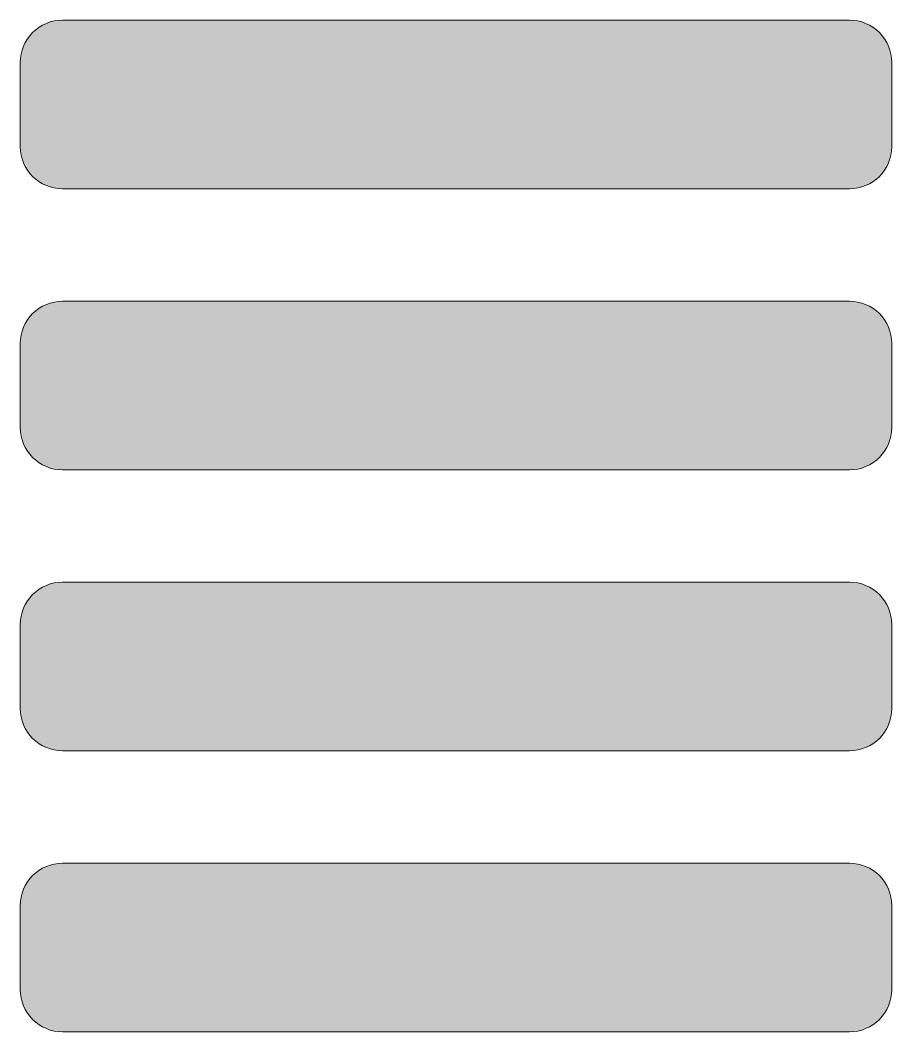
# Model space of a CAD drawing. Header units: millimetres. Extents: x -16.3 to 39.6, y -103.9 to -60.4.
# Drawn here: x 3.768 to 5.318, y -94.922 to -93.122 of the extents above; entities that cross this region are included whole.
import ezdxf

# ---------------------------------------------------------------- set-up
doc = ezdxf.new("R2010")
doc.units = ezdxf.units.MM
doc.header["$MEASUREMENT"] = 0
doc.layers.add('Camada 1', color=7, linetype='Continuous')

msp = doc.modelspace()

# ---------------------------------------------------------------- hatches: boundary and pattern name
at = {"layer": 'Camada 1', "true_color": 0x840000}
h = msp.add_hatch(color=16, dxfattribs=at)
edge = h.paths.add_edge_path()
edge.add_spline(control_points=[(5.2506, -93.1227), (5.2506, -93.1227), (5.2579, -93.1237), (5.2579, -93.1237), (5.2579, -93.1237), (5.265, -93.1255), (5.265, -93.1255), (5.265, -93.1255), (5.2719, -93.128), (5.2719, -93.128), (5.2719, -93.128), (5.2788, -93.1313), (5.2788, -93.1313), (5.2788, -93.1313), (5.2849, -93.1349), (5.2849, -93.1349), (5.2849, -93.1349), (5.291, -93.1395), (5.291, -93.1395), (5.291, -93.1395), (5.2963, -93.1443), (5.2963, -93.1443), (5.2963, -93.1443), (5.3014, -93.1499), (5.3014, -93.1499), (5.3014, -93.1499), (5.3057, -93.1557), (5.3057, -93.1557), (5.3057, -93.1557), (5.3095, -93.1621), (5.3095, -93.1621), (5.3095, -93.1621), (5.3125, -93.1687), (5.3125, -93.1687), (5.3125, -93.1687), (5.3151, -93.1755), (5.3151, -93.1755), (5.3151, -93.1755), (5.3169, -93.1826), (5.3169, -93.1826), (5.3169, -93.1826), (5.3179, -93.19), (5.3179, -93.19), (5.3179, -93.19), (5.3184, -93.1974), (5.3184, -93.1974), (5.3184, -93.1974), (5.3184, -93.3475), (5.3184, -93.3475), (5.3184, -93.3475), (5.3179, -93.3546), (5.3179, -93.3546), (5.3179, -93.3546), (5.3169, -93.362), (5.3169, -93.362), (5.3169, -93.362), (5.3151, -93.3691), (5.3151, -93.3691), (5.3151, -93.3691), (5.3125, -93.3762), (5.3125, -93.3762), (5.3125, -93.3762), (5.3095, -93.3828), (5.3095, -93.3828), (5.3095, -93.3828), (5.3057, -93.3891), (5.3057, -93.3891), (5.3057, -93.3891), (5.3014, -93.395), (5.3014, -93.395), (5.3014, -93.395), (5.2963, -93.4003), (5.2963, -93.4003), (5.2963, -93.4003), (5.291, -93.4054), (5.291, -93.4054), (5.291, -93.4054), (5.2849, -93.4097), (5.2849, -93.4097), (5.2849, -93.4097), (5.2788, -93.4135), (5.2788, -93.4135), (5.2788, -93.4135), (5.2719, -93.4166), (5.2719, -93.4166), (5.2719, -93.4166), (5.265, -93.4191), (5.265, -93.4191), (5.265, -93.4191), (5.2579, -93.4209), (5.2579, -93.4209), (5.2579, -93.4209), (5.2506, -93.4219), (5.2506, -93.4219), (5.2506, -93.4219), (5.2432, -93.4224), (5.2432, -93.4224), (5.2432, -93.4224), (3.8434, -93.4224), (3.8434, -93.4224), (3.8434, -93.4224), (3.836, -93.4219), (3.836, -93.4219), (3.836, -93.4219), (3.8287, -93.4209), (3.8287, -93.4209), (3.8287, -93.4209), (3.8216, -93.4191), (3.8216, -93.4191), (3.8216, -93.4191), (3.8147, -93.4166), (3.8147, -93.4166), (3.8147, -93.4166), (3.8078, -93.4135), (3.8078, -93.4135), (3.8078, -93.4135), (3.8018, -93.4097), (3.8018, -93.4097), (3.8018, -93.4097), (3.7957, -93.4054), (3.7957, -93.4054), (3.7957, -93.4054), (3.7903, -93.4003), (3.7903, -93.4003), (3.7903, -93.4003), (3.7852, -93.395), (3.7852, -93.395), (3.7852, -93.395), (3.7809, -93.3891), (3.7809, -93.3891), (3.7809, -93.3891), (3.7771, -93.3828), (3.7771, -93.3828), (3.7771, -93.3828), (3.7741, -93.3762), (3.7741, -93.3762), (3.7741, -93.3762), (3.7715, -93.3691), (3.7715, -93.3691), (3.7715, -93.3691), (3.7697, -93.362), (3.7697, -93.362), (3.7697, -93.362), (3.7687, -93.3546), (3.7687, -93.3546), (3.7687, -93.3546), (3.7682, -93.3475), (3.7682, -93.3475), (3.7682, -93.3475), (3.7682, -93.1974), (3.7682, -93.1974), (3.7682, -93.1974), (3.7687, -93.19), (3.7687, -93.19), (3.7687, -93.19), (3.7697, -93.1826), (3.7697, -93.1826), (3.7697, -93.1826), (3.7715, -93.1755), (3.7715, -93.1755), (3.7715, -93.1755), (3.7741, -93.1687), (3.7741, -93.1687), (3.7741, -93.1687), (3.7771, -93.1621), (3.7771, -93.1621), (3.7771, -93.1621), (3.7809, -93.1557), (3.7809, -93.1557), (3.7809, -93.1557), (3.7852, -93.1499), (3.7852, -93.1499), (3.7852, -93.1499), (3.7903, -93.1443), (3.7903, -93.1443), (3.7903, -93.1443), (3.7957, -93.1395), (3.7957, -93.1395), (3.7957, -93.1395), (3.8018, -93.1349), (3.8018, -93.1349), (3.8018, -93.1349), (3.8078, -93.1313), (3.8078, -93.1313), (3.8078, -93.1313), (3.8147, -93.128), (3.8147, -93.128), (3.8147, -93.128), (3.8216, -93.1255), (3.8216, -93.1255), (3.8216, -93.1255), (3.8287, -93.1237), (3.8287, -93.1237), (3.8287, -93.1237), (3.836, -93.1227), (3.836, -93.1227), (3.836, -93.1227), (3.8434, -93.1224), (3.8434, -93.1224), (3.8434, -93.1224), (5.2432, -93.1224), (5.2432, -93.1224), (5.2432, -93.1224), (5.2506, -93.1227), (5.2506, -93.1227)], knot_values=[0, 0, 0, 0, 0.014706, 0.014706, 0.014706, 0.029412, 0.029412, 0.029412, 0.044118, 0.044118, 0.044118, 0.058824, 0.058824, 0.058824, 0.073529, 0.073529, 0.073529, 0.088235, 0.088235, 0.088235, 0.102941, 0.102941, 0.102941, 0.117647, 0.117647, 0.117647, 0.132353, 0.132353, 0.132353, 0.147059, 0.147059, 0.147059, 0.161765, 0.161765, 0.161765, 0.176471, 0.176471, 0.176471, 0.191176, 0.191176, 0.191176, 0.205882, 0.205882, 0.205882, 0.220588, 0.220588, 0.220588, 0.235294, 0.235294, 0.235294, 0.25, 0.25, 0.25, 0.264706, 0.264706, 0.264706, 0.279412, 0.279412, 0.279412, 0.294118, 0.294118, 0.294118, 0.308824, 0.308824, 0.308824, 0.323529, 0.323529, 0.323529, 0.338235, 0.338235, 0.338235, 0.352941, 0.352941, 0.352941, 0.367647, 0.367647, 0.367647, 0.382353, 0.382353, 0.382353, 0.397059, 0.397059, 0.397059, 0.411765, 0.411765, 0.411765, 0.426471, 0.426471, 0.426471, 0.441176, 0.441176, 0.441176, 0.455882, 0.455882, 0.455882, 0.470588, 0.470588, 0.470588, 0.485294, 0.485294, 0.485294, 0.5, 0.5, 0.5, 0.514706, 0.514706, 0.514706, 0.529412, 0.529412, 0.529412, 0.544118, 0.544118, 0.544118, 0.558824, 0.558824, 0.558824, 0.573529, 0.573529, 0.573529, 0.588235, 0.588235, 0.588235, 0.602941, 0.602941, 0.602941, 0.617647, 0.617647, 0.617647, 0.632353, 0.632353, 0.632353, 0.647059, 0.647059, 0.647059, 0.661765, 0.661765, 0.661765, 0.676471, 0.676471, 0.676471, 0.691176, 0.691176, 0.691176, 0.705882, 0.705882, 0.705882, 0.720588, 0.720588, 0.720588, 0.735294, 0.735294, 0.735294, 0.75, 0.75, 0.75, 0.764706, 0.764706, 0.764706, 0.779412, 0.779412, 0.779412, 0.794118, 0.794118, 0.794118, 0.808824, 0.808824, 0.808824, 0.823529, 0.823529, 0.823529, 0.838235, 0.838235, 0.838235, 0.852941, 0.852941, 0.852941, 0.867647, 0.867647, 0.867647, 0.882353, 0.882353, 0.882353, 0.897059, 0.897059, 0.897059, 0.911765, 0.911765, 0.911765, 0.926471, 0.926471, 0.926471, 0.941176, 0.941176, 0.941176, 0.955882, 0.955882, 0.955882, 0.970588, 0.970588, 0.970588, 0.985294, 0.985294, 0.985294, 1, 1, 1, 1], degree=3, periodic=1)
h = msp.add_hatch(color=16, dxfattribs=at)
edge = h.paths.add_edge_path()
edge.add_spline(control_points=[(5.2506, -93.6228), (5.2506, -93.6228), (5.2579, -93.6238), (5.2579, -93.6238), (5.2579, -93.6238), (5.265, -93.6256), (5.265, -93.6256), (5.265, -93.6256), (5.2719, -93.6281), (5.2719, -93.6281), (5.2719, -93.6281), (5.2788, -93.6312), (5.2788, -93.6312), (5.2788, -93.6312), (5.2849, -93.635), (5.2849, -93.635), (5.2849, -93.635), (5.291, -93.6393), (5.291, -93.6393), (5.291, -93.6393), (5.2963, -93.6444), (5.2963, -93.6444), (5.2963, -93.6444), (5.3014, -93.6497), (5.3014, -93.6497), (5.3014, -93.6497), (5.3057, -93.6556), (5.3057, -93.6556), (5.3057, -93.6556), (5.3095, -93.6619), (5.3095, -93.6619), (5.3095, -93.6619), (5.3125, -93.6688), (5.3125, -93.6688), (5.3125, -93.6688), (5.3151, -93.6756), (5.3151, -93.6756), (5.3151, -93.6756), (5.3169, -93.6828), (5.3169, -93.6828), (5.3169, -93.6828), (5.3179, -93.6901), (5.3179, -93.6901), (5.3179, -93.6901), (5.3184, -93.6972), (5.3184, -93.6972), (5.3184, -93.6972), (5.3184, -93.8473), (5.3184, -93.8473), (5.3184, -93.8473), (5.3179, -93.8547), (5.3179, -93.8547), (5.3179, -93.8547), (5.3169, -93.8621), (5.3169, -93.8621), (5.3169, -93.8621), (5.3151, -93.8692), (5.3151, -93.8692), (5.3151, -93.8692), (5.3125, -93.8761), (5.3125, -93.8761), (5.3125, -93.8761), (5.3095, -93.8827), (5.3095, -93.8827), (5.3095, -93.8827), (5.3057, -93.889), (5.3057, -93.889), (5.3057, -93.889), (5.3014, -93.8948), (5.3014, -93.8948), (5.3014, -93.8948), (5.2963, -93.9004), (5.2963, -93.9004), (5.2963, -93.9004), (5.291, -93.9053), (5.291, -93.9053), (5.291, -93.9053), (5.2849, -93.9098), (5.2849, -93.9098), (5.2849, -93.9098), (5.2788, -93.9134), (5.2788, -93.9134), (5.2788, -93.9134), (5.2719, -93.9167), (5.2719, -93.9167), (5.2719, -93.9167), (5.265, -93.9192), (5.265, -93.9192), (5.265, -93.9192), (5.2579, -93.921), (5.2579, -93.921), (5.2579, -93.921), (5.2506, -93.922), (5.2506, -93.922), (5.2506, -93.922), (5.2432, -93.9223), (5.2432, -93.9223), (5.2432, -93.9223), (3.8434, -93.9223), (3.8434, -93.9223), (3.8434, -93.9223), (3.836, -93.922), (3.836, -93.922), (3.836, -93.922), (3.8287, -93.921), (3.8287, -93.921), (3.8287, -93.921), (3.8216, -93.9192), (3.8216, -93.9192), (3.8216, -93.9192), (3.8147, -93.9167), (3.8147, -93.9167), (3.8147, -93.9167), (3.8078, -93.9134), (3.8078, -93.9134), (3.8078, -93.9134), (3.8018, -93.9098), (3.8018, -93.9098), (3.8018, -93.9098), (3.7957, -93.9053), (3.7957, -93.9053), (3.7957, -93.9053), (3.7903, -93.9004), (3.7903, -93.9004), (3.7903, -93.9004), (3.7852, -93.8948), (3.7852, -93.8948), (3.7852, -93.8948), (3.7809, -93.889), (3.7809, -93.889), (3.7809, -93.889), (3.7771, -93.8827), (3.7771, -93.8827), (3.7771, -93.8827), (3.7741, -93.8761), (3.7741, -93.8761), (3.7741, -93.8761), (3.7715, -93.8692), (3.7715, -93.8692), (3.7715, -93.8692), (3.7697, -93.8621), (3.7697, -93.8621), (3.7697, -93.8621), (3.7687, -93.8547), (3.7687, -93.8547), (3.7687, -93.8547), (3.7682, -93.8473), (3.7682, -93.8473), (3.7682, -93.8473), (3.7682, -93.6972), (3.7682, -93.6972), (3.7682, -93.6972), (3.7687, -93.6901), (3.7687, -93.6901), (3.7687, -93.6901), (3.7697, -93.6828), (3.7697, -93.6828), (3.7697, -93.6828), (3.7715, -93.6756), (3.7715, -93.6756), (3.7715, -93.6756), (3.7741, -93.6688), (3.7741, -93.6688), (3.7741, -93.6688), (3.7771, -93.6619), (3.7771, -93.6619), (3.7771, -93.6619), (3.7809, -93.6556), (3.7809, -93.6556), (3.7809, -93.6556), (3.7852, -93.6497), (3.7852, -93.6497), (3.7852, -93.6497), (3.7903, -93.6444), (3.7903, -93.6444), (3.7903, -93.6444), (3.7957, -93.6393), (3.7957, -93.6393), (3.7957, -93.6393), (3.8018, -93.635), (3.8018, -93.635), (3.8018, -93.635), (3.8078, -93.6312), (3.8078, -93.6312), (3.8078, -93.6312), (3.8147, -93.6281), (3.8147, -93.6281), (3.8147, -93.6281), (3.8216, -93.6256), (3.8216, -93.6256), (3.8216, -93.6256), (3.8287, -93.6238), (3.8287, -93.6238), (3.8287, -93.6238), (3.836, -93.6228), (3.836, -93.6228), (3.836, -93.6228), (3.8434, -93.6223), (3.8434, -93.6223), (3.8434, -93.6223), (5.2432, -93.6223), (5.2432, -93.6223), (5.2432, -93.6223), (5.2506, -93.6228), (5.2506, -93.6228)], knot_values=[0, 0, 0, 0, 0.014706, 0.014706, 0.014706, 0.029412, 0.029412, 0.029412, 0.044118, 0.044118, 0.044118, 0.058824, 0.058824, 0.058824, 0.073529, 0.073529, 0.073529, 0.088235, 0.088235, 0.088235, 0.102941, 0.102941, 0.102941, 0.117647, 0.117647, 0.117647, 0.132353, 0.132353, 0.132353, 0.147059, 0.147059, 0.147059, 0.161765, 0.161765, 0.161765, 0.176471, 0.176471, 0.176471, 0.191176, 0.191176, 0.191176, 0.205882, 0.205882, 0.205882, 0.220588, 0.220588, 0.220588, 0.235294, 0.235294, 0.235294, 0.25, 0.25, 0.25, 0.264706, 0.264706, 0.264706, 0.279412, 0.279412, 0.279412, 0.294118, 0.294118, 0.294118, 0.308824, 0.308824, 0.308824, 0.323529, 0.323529, 0.323529, 0.338235, 0.338235, 0.338235, 0.352941, 0.352941, 0.352941, 0.367647, 0.367647, 0.367647, 0.382353, 0.382353, 0.382353, 0.397059, 0.397059, 0.397059, 0.411765, 0.411765, 0.411765, 0.426471, 0.426471, 0.426471, 0.441176, 0.441176, 0.441176, 0.455882, 0.455882, 0.455882, 0.470588, 0.470588, 0.470588, 0.485294, 0.485294, 0.485294, 0.5, 0.5, 0.5, 0.514706, 0.514706, 0.514706, 0.529412, 0.529412, 0.529412, 0.544118, 0.544118, 0.544118, 0.558824, 0.558824, 0.558824, 0.573529, 0.573529, 0.573529, 0.588235, 0.588235, 0.588235, 0.602941, 0.602941, 0.602941, 0.617647, 0.617647, 0.617647, 0.632353, 0.632353, 0.632353, 0.647059, 0.647059, 0.647059, 0.661765, 0.661765, 0.661765, 0.676471, 0.676471, 0.676471, 0.691176, 0.691176, 0.691176, 0.705882, 0.705882, 0.705882, 0.720588, 0.720588, 0.720588, 0.735294, 0.735294, 0.735294, 0.75, 0.75, 0.75, 0.764706, 0.764706, 0.764706, 0.779412, 0.779412, 0.779412, 0.794118, 0.794118, 0.794118, 0.808824, 0.808824, 0.808824, 0.823529, 0.823529, 0.823529, 0.838235, 0.838235, 0.838235, 0.852941, 0.852941, 0.852941, 0.867647, 0.867647, 0.867647, 0.882353, 0.882353, 0.882353, 0.897059, 0.897059, 0.897059, 0.911765, 0.911765, 0.911765, 0.926471, 0.926471, 0.926471, 0.941176, 0.941176, 0.941176, 0.955882, 0.955882, 0.955882, 0.970588, 0.970588, 0.970588, 0.985294, 0.985294, 0.985294, 1, 1, 1, 1], degree=3, periodic=1)
h = msp.add_hatch(color=16, dxfattribs=at)
edge = h.paths.add_edge_path()
edge.add_spline(control_points=[(5.2506, -94.1227), (5.2506, -94.1227), (5.2579, -94.1237), (5.2579, -94.1237), (5.2579, -94.1237), (5.265, -94.1255), (5.265, -94.1255), (5.265, -94.1255), (5.2719, -94.128), (5.2719, -94.128), (5.2719, -94.128), (5.2788, -94.1313), (5.2788, -94.1313), (5.2788, -94.1313), (5.2849, -94.1349), (5.2849, -94.1349), (5.2849, -94.1349), (5.291, -94.1394), (5.291, -94.1394), (5.291, -94.1394), (5.2963, -94.1443), (5.2963, -94.1443), (5.2963, -94.1443), (5.3014, -94.1499), (5.3014, -94.1499), (5.3014, -94.1499), (5.3057, -94.1557), (5.3057, -94.1557), (5.3057, -94.1557), (5.3095, -94.1621), (5.3095, -94.1621), (5.3095, -94.1621), (5.3125, -94.1687), (5.3125, -94.1687), (5.3125, -94.1687), (5.3151, -94.1755), (5.3151, -94.1755), (5.3151, -94.1755), (5.3169, -94.1826), (5.3169, -94.1826), (5.3169, -94.1826), (5.3179, -94.19), (5.3179, -94.19), (5.3179, -94.19), (5.3184, -94.1974), (5.3184, -94.1974), (5.3184, -94.1974), (5.3184, -94.3475), (5.3184, -94.3475), (5.3184, -94.3475), (5.3179, -94.3546), (5.3179, -94.3546), (5.3179, -94.3546), (5.3169, -94.362), (5.3169, -94.362), (5.3169, -94.362), (5.3151, -94.3691), (5.3151, -94.3691), (5.3151, -94.3691), (5.3125, -94.3762), (5.3125, -94.3762), (5.3125, -94.3762), (5.3095, -94.3828), (5.3095, -94.3828), (5.3095, -94.3828), (5.3057, -94.3891), (5.3057, -94.3891), (5.3057, -94.3891), (5.3014, -94.395), (5.3014, -94.395), (5.3014, -94.395), (5.2963, -94.4003), (5.2963, -94.4003), (5.2963, -94.4003), (5.291, -94.4054), (5.291, -94.4054), (5.291, -94.4054), (5.2849, -94.4097), (5.2849, -94.4097), (5.2849, -94.4097), (5.2788, -94.4135), (5.2788, -94.4135), (5.2788, -94.4135), (5.2719, -94.4166), (5.2719, -94.4166), (5.2719, -94.4166), (5.265, -94.4191), (5.265, -94.4191), (5.265, -94.4191), (5.2579, -94.4209), (5.2579, -94.4209), (5.2579, -94.4209), (5.2506, -94.4219), (5.2506, -94.4219), (5.2506, -94.4219), (5.2432, -94.4224), (5.2432, -94.4224), (5.2432, -94.4224), (3.8434, -94.4224), (3.8434, -94.4224), (3.8434, -94.4224), (3.836, -94.4219), (3.836, -94.4219), (3.836, -94.4219), (3.8287, -94.4209), (3.8287, -94.4209), (3.8287, -94.4209), (3.8216, -94.4191), (3.8216, -94.4191), (3.8216, -94.4191), (3.8147, -94.4166), (3.8147, -94.4166), (3.8147, -94.4166), (3.8078, -94.4135), (3.8078, -94.4135), (3.8078, -94.4135), (3.8018, -94.4097), (3.8018, -94.4097), (3.8018, -94.4097), (3.7957, -94.4054), (3.7957, -94.4054), (3.7957, -94.4054), (3.7903, -94.4003), (3.7903, -94.4003), (3.7903, -94.4003), (3.7852, -94.395), (3.7852, -94.395), (3.7852, -94.395), (3.7809, -94.3891), (3.7809, -94.3891), (3.7809, -94.3891), (3.7771, -94.3828), (3.7771, -94.3828), (3.7771, -94.3828), (3.7741, -94.3762), (3.7741, -94.3762), (3.7741, -94.3762), (3.7715, -94.3691), (3.7715, -94.3691), (3.7715, -94.3691), (3.7697, -94.362), (3.7697, -94.362), (3.7697, -94.362), (3.7687, -94.3546), (3.7687, -94.3546), (3.7687, -94.3546), (3.7682, -94.3475), (3.7682, -94.3475), (3.7682, -94.3475), (3.7682, -94.1974), (3.7682, -94.1974), (3.7682, -94.1974), (3.7687, -94.19), (3.7687, -94.19), (3.7687, -94.19), (3.7697, -94.1826), (3.7697, -94.1826), (3.7697, -94.1826), (3.7715, -94.1755), (3.7715, -94.1755), (3.7715, -94.1755), (3.7741, -94.1687), (3.7741, -94.1687), (3.7741, -94.1687), (3.7771, -94.1621), (3.7771, -94.1621), (3.7771, -94.1621), (3.7809, -94.1557), (3.7809, -94.1557), (3.7809, -94.1557), (3.7852, -94.1499), (3.7852, -94.1499), (3.7852, -94.1499), (3.7903, -94.1443), (3.7903, -94.1443), (3.7903, -94.1443), (3.7957, -94.1394), (3.7957, -94.1394), (3.7957, -94.1394), (3.8018, -94.1349), (3.8018, -94.1349), (3.8018, -94.1349), (3.8078, -94.1313), (3.8078, -94.1313), (3.8078, -94.1313), (3.8147, -94.128), (3.8147, -94.128), (3.8147, -94.128), (3.8216, -94.1255), (3.8216, -94.1255), (3.8216, -94.1255), (3.8287, -94.1237), (3.8287, -94.1237), (3.8287, -94.1237), (3.836, -94.1227), (3.836, -94.1227), (3.836, -94.1227), (3.8434, -94.1224), (3.8434, -94.1224), (3.8434, -94.1224), (5.2432, -94.1224), (5.2432, -94.1224), (5.2432, -94.1224), (5.2506, -94.1227), (5.2506, -94.1227)], knot_values=[0, 0, 0, 0, 0.014706, 0.014706, 0.014706, 0.029412, 0.029412, 0.029412, 0.044118, 0.044118, 0.044118, 0.058824, 0.058824, 0.058824, 0.073529, 0.073529, 0.073529, 0.088235, 0.088235, 0.088235, 0.102941, 0.102941, 0.102941, 0.117647, 0.117647, 0.117647, 0.132353, 0.132353, 0.132353, 0.147059, 0.147059, 0.147059, 0.161765, 0.161765, 0.161765, 0.176471, 0.176471, 0.176471, 0.191176, 0.191176, 0.191176, 0.205882, 0.205882, 0.205882, 0.220588, 0.220588, 0.220588, 0.235294, 0.235294, 0.235294, 0.25, 0.25, 0.25, 0.264706, 0.264706, 0.264706, 0.279412, 0.279412, 0.279412, 0.294118, 0.294118, 0.294118, 0.308824, 0.308824, 0.308824, 0.323529, 0.323529, 0.323529, 0.338235, 0.338235, 0.338235, 0.352941, 0.352941, 0.352941, 0.367647, 0.367647, 0.367647, 0.382353, 0.382353, 0.382353, 0.397059, 0.397059, 0.397059, 0.411765, 0.411765, 0.411765, 0.426471, 0.426471, 0.426471, 0.441176, 0.441176, 0.441176, 0.455882, 0.455882, 0.455882, 0.470588, 0.470588, 0.470588, 0.485294, 0.485294, 0.485294, 0.5, 0.5, 0.5, 0.514706, 0.514706, 0.514706, 0.529412, 0.529412, 0.529412, 0.544118, 0.544118, 0.544118, 0.558824, 0.558824, 0.558824, 0.573529, 0.573529, 0.573529, 0.588235, 0.588235, 0.588235, 0.602941, 0.602941, 0.602941, 0.617647, 0.617647, 0.617647, 0.632353, 0.632353, 0.632353, 0.647059, 0.647059, 0.647059, 0.661765, 0.661765, 0.661765, 0.676471, 0.676471, 0.676471, 0.691176, 0.691176, 0.691176, 0.705882, 0.705882, 0.705882, 0.720588, 0.720588, 0.720588, 0.735294, 0.735294, 0.735294, 0.75, 0.75, 0.75, 0.764706, 0.764706, 0.764706, 0.779412, 0.779412, 0.779412, 0.794118, 0.794118, 0.794118, 0.808824, 0.808824, 0.808824, 0.823529, 0.823529, 0.823529, 0.838235, 0.838235, 0.838235, 0.852941, 0.852941, 0.852941, 0.867647, 0.867647, 0.867647, 0.882353, 0.882353, 0.882353, 0.897059, 0.897059, 0.897059, 0.911765, 0.911765, 0.911765, 0.926471, 0.926471, 0.926471, 0.941176, 0.941176, 0.941176, 0.955882, 0.955882, 0.955882, 0.970588, 0.970588, 0.970588, 0.985294, 0.985294, 0.985294, 1, 1, 1, 1], degree=3, periodic=1)
h = msp.add_hatch(color=16, dxfattribs=at)
edge = h.paths.add_edge_path()
edge.add_spline(control_points=[(5.2506, -94.6228), (5.2506, -94.6228), (5.2579, -94.6238), (5.2579, -94.6238), (5.2579, -94.6238), (5.265, -94.6256), (5.265, -94.6256), (5.265, -94.6256), (5.2719, -94.6281), (5.2719, -94.6281), (5.2719, -94.6281), (5.2788, -94.6312), (5.2788, -94.6312), (5.2788, -94.6312), (5.2849, -94.635), (5.2849, -94.635), (5.2849, -94.635), (5.291, -94.6393), (5.291, -94.6393), (5.291, -94.6393), (5.2963, -94.6444), (5.2963, -94.6444), (5.2963, -94.6444), (5.3014, -94.6497), (5.3014, -94.6497), (5.3014, -94.6497), (5.3057, -94.6556), (5.3057, -94.6556), (5.3057, -94.6556), (5.3095, -94.6619), (5.3095, -94.6619), (5.3095, -94.6619), (5.3125, -94.6688), (5.3125, -94.6688), (5.3125, -94.6688), (5.3151, -94.6756), (5.3151, -94.6756), (5.3151, -94.6756), (5.3169, -94.6828), (5.3169, -94.6828), (5.3169, -94.6828), (5.3179, -94.6901), (5.3179, -94.6901), (5.3179, -94.6901), (5.3184, -94.6975), (5.3184, -94.6975), (5.3184, -94.6975), (5.3184, -94.8473), (5.3184, -94.8473), (5.3184, -94.8473), (5.3179, -94.8547), (5.3179, -94.8547), (5.3179, -94.8547), (5.3169, -94.8621), (5.3169, -94.8621), (5.3169, -94.8621), (5.3151, -94.8692), (5.3151, -94.8692), (5.3151, -94.8692), (5.3125, -94.876), (5.3125, -94.876), (5.3125, -94.876), (5.3095, -94.8827), (5.3095, -94.8827), (5.3095, -94.8827), (5.3057, -94.889), (5.3057, -94.889), (5.3057, -94.889), (5.3014, -94.8948), (5.3014, -94.8948), (5.3014, -94.8948), (5.2963, -94.9004), (5.2963, -94.9004), (5.2963, -94.9004), (5.291, -94.9053), (5.291, -94.9053), (5.291, -94.9053), (5.2849, -94.9098), (5.2849, -94.9098), (5.2849, -94.9098), (5.2788, -94.9134), (5.2788, -94.9134), (5.2788, -94.9134), (5.2719, -94.9167), (5.2719, -94.9167), (5.2719, -94.9167), (5.265, -94.9192), (5.265, -94.9192), (5.265, -94.9192), (5.2579, -94.921), (5.2579, -94.921), (5.2579, -94.921), (5.2506, -94.922), (5.2506, -94.922), (5.2506, -94.922), (5.2432, -94.9223), (5.2432, -94.9223), (5.2432, -94.9223), (3.8434, -94.9223), (3.8434, -94.9223), (3.8434, -94.9223), (3.836, -94.922), (3.836, -94.922), (3.836, -94.922), (3.8287, -94.921), (3.8287, -94.921), (3.8287, -94.921), (3.8216, -94.9192), (3.8216, -94.9192), (3.8216, -94.9192), (3.8147, -94.9167), (3.8147, -94.9167), (3.8147, -94.9167), (3.8078, -94.9134), (3.8078, -94.9134), (3.8078, -94.9134), (3.8018, -94.9098), (3.8018, -94.9098), (3.8018, -94.9098), (3.7957, -94.9053), (3.7957, -94.9053), (3.7957, -94.9053), (3.7903, -94.9004), (3.7903, -94.9004), (3.7903, -94.9004), (3.7852, -94.8948), (3.7852, -94.8948), (3.7852, -94.8948), (3.7809, -94.889), (3.7809, -94.889), (3.7809, -94.889), (3.7771, -94.8827), (3.7771, -94.8827), (3.7771, -94.8827), (3.7741, -94.876), (3.7741, -94.876), (3.7741, -94.876), (3.7715, -94.8692), (3.7715, -94.8692), (3.7715, -94.8692), (3.7697, -94.8621), (3.7697, -94.8621), (3.7697, -94.8621), (3.7687, -94.8547), (3.7687, -94.8547), (3.7687, -94.8547), (3.7682, -94.8473), (3.7682, -94.8473), (3.7682, -94.8473), (3.7682, -94.6975), (3.7682, -94.6975), (3.7682, -94.6975), (3.7687, -94.6901), (3.7687, -94.6901), (3.7687, -94.6901), (3.7697, -94.6828), (3.7697, -94.6828), (3.7697, -94.6828), (3.7715, -94.6756), (3.7715, -94.6756), (3.7715, -94.6756), (3.7741, -94.6688), (3.7741, -94.6688), (3.7741, -94.6688), (3.7771, -94.6619), (3.7771, -94.6619), (3.7771, -94.6619), (3.7809, -94.6556), (3.7809, -94.6556), (3.7809, -94.6556), (3.7852, -94.6497), (3.7852, -94.6497), (3.7852, -94.6497), (3.7903, -94.6444), (3.7903, -94.6444), (3.7903, -94.6444), (3.7957, -94.6393), (3.7957, -94.6393), (3.7957, -94.6393), (3.8018, -94.635), (3.8018, -94.635), (3.8018, -94.635), (3.8078, -94.6312), (3.8078, -94.6312), (3.8078, -94.6312), (3.8147, -94.6281), (3.8147, -94.6281), (3.8147, -94.6281), (3.8216, -94.6256), (3.8216, -94.6256), (3.8216, -94.6256), (3.8287, -94.6238), (3.8287, -94.6238), (3.8287, -94.6238), (3.836, -94.6228), (3.836, -94.6228), (3.836, -94.6228), (3.8434, -94.6223), (3.8434, -94.6223), (3.8434, -94.6223), (5.2432, -94.6223), (5.2432, -94.6223), (5.2432, -94.6223), (5.2506, -94.6228), (5.2506, -94.6228)], knot_values=[0, 0, 0, 0, 0.014706, 0.014706, 0.014706, 0.029412, 0.029412, 0.029412, 0.044118, 0.044118, 0.044118, 0.058824, 0.058824, 0.058824, 0.073529, 0.073529, 0.073529, 0.088235, 0.088235, 0.088235, 0.102941, 0.102941, 0.102941, 0.117647, 0.117647, 0.117647, 0.132353, 0.132353, 0.132353, 0.147059, 0.147059, 0.147059, 0.161765, 0.161765, 0.161765, 0.176471, 0.176471, 0.176471, 0.191176, 0.191176, 0.191176, 0.205882, 0.205882, 0.205882, 0.220588, 0.220588, 0.220588, 0.235294, 0.235294, 0.235294, 0.25, 0.25, 0.25, 0.264706, 0.264706, 0.264706, 0.279412, 0.279412, 0.279412, 0.294118, 0.294118, 0.294118, 0.308824, 0.308824, 0.308824, 0.323529, 0.323529, 0.323529, 0.338235, 0.338235, 0.338235, 0.352941, 0.352941, 0.352941, 0.367647, 0.367647, 0.367647, 0.382353, 0.382353, 0.382353, 0.397059, 0.397059, 0.397059, 0.411765, 0.411765, 0.411765, 0.426471, 0.426471, 0.426471, 0.441176, 0.441176, 0.441176, 0.455882, 0.455882, 0.455882, 0.470588, 0.470588, 0.470588, 0.485294, 0.485294, 0.485294, 0.5, 0.5, 0.5, 0.514706, 0.514706, 0.514706, 0.529412, 0.529412, 0.529412, 0.544118, 0.544118, 0.544118, 0.558824, 0.558824, 0.558824, 0.573529, 0.573529, 0.573529, 0.588235, 0.588235, 0.588235, 0.602941, 0.602941, 0.602941, 0.617647, 0.617647, 0.617647, 0.632353, 0.632353, 0.632353, 0.647059, 0.647059, 0.647059, 0.661765, 0.661765, 0.661765, 0.676471, 0.676471, 0.676471, 0.691176, 0.691176, 0.691176, 0.705882, 0.705882, 0.705882, 0.720588, 0.720588, 0.720588, 0.735294, 0.735294, 0.735294, 0.75, 0.75, 0.75, 0.764706, 0.764706, 0.764706, 0.779412, 0.779412, 0.779412, 0.794118, 0.794118, 0.794118, 0.808824, 0.808824, 0.808824, 0.823529, 0.823529, 0.823529, 0.838235, 0.838235, 0.838235, 0.852941, 0.852941, 0.852941, 0.867647, 0.867647, 0.867647, 0.882353, 0.882353, 0.882353, 0.897059, 0.897059, 0.897059, 0.911765, 0.911765, 0.911765, 0.926471, 0.926471, 0.926471, 0.941176, 0.941176, 0.941176, 0.955882, 0.955882, 0.955882, 0.970588, 0.970588, 0.970588, 0.985294, 0.985294, 0.985294, 1, 1, 1, 1], degree=3, periodic=1)

# ---------------------------------------------------------------- linework, layer by layer
at = {"layer": 'Camada 1', "color": 16, "lineweight": 0}
for points in [[(5.2506, -93.1227), (5.2506, -93.1227), (5.2579, -93.1237), (5.2579, -93.1237), (5.2579, -93.1237), (5.265, -93.1255), (5.265, -93.1255), (5.265, -93.1255), (5.2719, -93.128), (5.2719, -93.128), (5.2719, -93.128), (5.2788, -93.1313), (5.2788, -93.1313), (5.2788, -93.1313), (5.2849, -93.1349), (5.2849, -93.1349), (5.2849, -93.1349), (5.291, -93.1395), (5.291, -93.1395), (5.291, -93.1395), (5.2963, -93.1443), (5.2963, -93.1443), (5.2963, -93.1443), (5.3014, -93.1499), (5.3014, -93.1499), (5.3014, -93.1499), (5.3057, -93.1557), (5.3057, -93.1557), (5.3057, -93.1557), (5.3095, -93.1621), (5.3095, -93.1621), (5.3095, -93.1621), (5.3125, -93.1687), (5.3125, -93.1687), (5.3125, -93.1687), (5.3151, -93.1755), (5.3151, -93.1755), (5.3151, -93.1755), (5.3169, -93.1826), (5.3169, -93.1826), (5.3169, -93.1826), (5.3179, -93.19), (5.3179, -93.19), (5.3179, -93.19), (5.3184, -93.1974), (5.3184, -93.1974), (5.3184, -93.1974), (5.3184, -93.3475), (5.3184, -93.3475), (5.3184, -93.3475), (5.3179, -93.3546), (5.3179, -93.3546), (5.3179, -93.3546), (5.3169, -93.362), (5.3169, -93.362), (5.3169, -93.362), (5.3151, -93.3691), (5.3151, -93.3691), (5.3151, -93.3691), (5.3125, -93.3762), (5.3125, -93.3762), (5.3125, -93.3762), (5.3095, -93.3828), (5.3095, -93.3828), (5.3095, -93.3828), (5.3057, -93.3891), (5.3057, -93.3891), (5.3057, -93.3891), (5.3014, -93.395), (5.3014, -93.395), (5.3014, -93.395), (5.2963, -93.4003), (5.2963, -93.4003), (5.2963, -93.4003), (5.291, -93.4054), (5.291, -93.4054), (5.291, -93.4054), (5.2849, -93.4097), (5.2849, -93.4097), (5.2849, -93.4097), (5.2788, -93.4135), (5.2788, -93.4135), (5.2788, -93.4135), (5.2719, -93.4166), (5.2719, -93.4166), (5.2719, -93.4166), (5.265, -93.4191), (5.265, -93.4191), (5.265, -93.4191), (5.2579, -93.4209), (5.2579, -93.4209), (5.2579, -93.4209), (5.2506, -93.4219), (5.2506, -93.4219), (5.2506, -93.4219), (5.2432, -93.4224), (5.2432, -93.4224), (5.2432, -93.4224), (3.8434, -93.4224), (3.8434, -93.4224), (3.8434, -93.4224), (3.836, -93.4219), (3.836, -93.4219), (3.836, -93.4219), (3.8287, -93.4209), (3.8287, -93.4209), (3.8287, -93.4209), (3.8216, -93.4191), (3.8216, -93.4191), (3.8216, -93.4191), (3.8147, -93.4166), (3.8147, -93.4166), (3.8147, -93.4166), (3.8078, -93.4135), (3.8078, -93.4135), (3.8078, -93.4135), (3.8018, -93.4097), (3.8018, -93.4097), (3.8018, -93.4097), (3.7957, -93.4054), (3.7957, -93.4054), (3.7957, -93.4054), (3.7903, -93.4003), (3.7903, -93.4003), (3.7903, -93.4003), (3.7852, -93.395), (3.7852, -93.395), (3.7852, -93.395), (3.7809, -93.3891), (3.7809, -93.3891), (3.7809, -93.3891), (3.7771, -93.3828), (3.7771, -93.3828), (3.7771, -93.3828), (3.7741, -93.3762), (3.7741, -93.3762), (3.7741, -93.3762), (3.7715, -93.3691), (3.7715, -93.3691), (3.7715, -93.3691), (3.7697, -93.362), (3.7697, -93.362), (3.7697, -93.362), (3.7687, -93.3546), (3.7687, -93.3546), (3.7687, -93.3546), (3.7682, -93.3475), (3.7682, -93.3475), (3.7682, -93.3475), (3.7682, -93.1974), (3.7682, -93.1974), (3.7682, -93.1974), (3.7687, -93.19), (3.7687, -93.19), (3.7687, -93.19), (3.7697, -93.1826), (3.7697, -93.1826), (3.7697, -93.1826), (3.7715, -93.1755), (3.7715, -93.1755), (3.7715, -93.1755), (3.7741, -93.1687), (3.7741, -93.1687), (3.7741, -93.1687), (3.7771, -93.1621), (3.7771, -93.1621), (3.7771, -93.1621), (3.7809, -93.1557), (3.7809, -93.1557), (3.7809, -93.1557), (3.7852, -93.1499), (3.7852, -93.1499), (3.7852, -93.1499), (3.7903, -93.1443), (3.7903, -93.1443), (3.7903, -93.1443), (3.7957, -93.1395), (3.7957, -93.1395), (3.7957, -93.1395), (3.8018, -93.1349), (3.8018, -93.1349), (3.8018, -93.1349), (3.8078, -93.1313), (3.8078, -93.1313), (3.8078, -93.1313), (3.8147, -93.128), (3.8147, -93.128), (3.8147, -93.128), (3.8216, -93.1255), (3.8216, -93.1255), (3.8216, -93.1255), (3.8287, -93.1237), (3.8287, -93.1237), (3.8287, -93.1237), (3.836, -93.1227), (3.836, -93.1227), (3.836, -93.1227), (3.8434, -93.1224), (3.8434, -93.1224), (3.8434, -93.1224), (5.2432, -93.1224), (5.2432, -93.1224), (5.2432, -93.1224), (5.2506, -93.1227), (5.2506, -93.1227)], [(5.2506, -93.6228), (5.2506, -93.6228), (5.2579, -93.6238), (5.2579, -93.6238), (5.2579, -93.6238), (5.265, -93.6256), (5.265, -93.6256), (5.265, -93.6256), (5.2719, -93.6281), (5.2719, -93.6281), (5.2719, -93.6281), (5.2788, -93.6312), (5.2788, -93.6312), (5.2788, -93.6312), (5.2849, -93.635), (5.2849, -93.635), (5.2849, -93.635), (5.291, -93.6393), (5.291, -93.6393), (5.291, -93.6393), (5.2963, -93.6444), (5.2963, -93.6444), (5.2963, -93.6444), (5.3014, -93.6497), (5.3014, -93.6497), (5.3014, -93.6497), (5.3057, -93.6556), (5.3057, -93.6556), (5.3057, -93.6556), (5.3095, -93.6619), (5.3095, -93.6619), (5.3095, -93.6619), (5.3125, -93.6688), (5.3125, -93.6688), (5.3125, -93.6688), (5.3151, -93.6756), (5.3151, -93.6756), (5.3151, -93.6756), (5.3169, -93.6828), (5.3169, -93.6828), (5.3169, -93.6828), (5.3179, -93.6901), (5.3179, -93.6901), (5.3179, -93.6901), (5.3184, -93.6972), (5.3184, -93.6972), (5.3184, -93.6972), (5.3184, -93.8473), (5.3184, -93.8473), (5.3184, -93.8473), (5.3179, -93.8547), (5.3179, -93.8547), (5.3179, -93.8547), (5.3169, -93.8621), (5.3169, -93.8621), (5.3169, -93.8621), (5.3151, -93.8692), (5.3151, -93.8692), (5.3151, -93.8692), (5.3125, -93.8761), (5.3125, -93.8761), (5.3125, -93.8761), (5.3095, -93.8827), (5.3095, -93.8827), (5.3095, -93.8827), (5.3057, -93.889), (5.3057, -93.889), (5.3057, -93.889), (5.3014, -93.8948), (5.3014, -93.8948), (5.3014, -93.8948), (5.2963, -93.9004), (5.2963, -93.9004), (5.2963, -93.9004), (5.291, -93.9053), (5.291, -93.9053), (5.291, -93.9053), (5.2849, -93.9098), (5.2849, -93.9098), (5.2849, -93.9098), (5.2788, -93.9134), (5.2788, -93.9134), (5.2788, -93.9134), (5.2719, -93.9167), (5.2719, -93.9167), (5.2719, -93.9167), (5.265, -93.9192), (5.265, -93.9192), (5.265, -93.9192), (5.2579, -93.921), (5.2579, -93.921), (5.2579, -93.921), (5.2506, -93.922), (5.2506, -93.922), (5.2506, -93.922), (5.2432, -93.9223), (5.2432, -93.9223), (5.2432, -93.9223), (3.8434, -93.9223), (3.8434, -93.9223), (3.8434, -93.9223), (3.836, -93.922), (3.836, -93.922), (3.836, -93.922), (3.8287, -93.921), (3.8287, -93.921), (3.8287, -93.921), (3.8216, -93.9192), (3.8216, -93.9192), (3.8216, -93.9192), (3.8147, -93.9167), (3.8147, -93.9167), (3.8147, -93.9167), (3.8078, -93.9134), (3.8078, -93.9134), (3.8078, -93.9134), (3.8018, -93.9098), (3.8018, -93.9098), (3.8018, -93.9098), (3.7957, -93.9053), (3.7957, -93.9053), (3.7957, -93.9053), (3.7903, -93.9004), (3.7903, -93.9004), (3.7903, -93.9004), (3.7852, -93.8948), (3.7852, -93.8948), (3.7852, -93.8948), (3.7809, -93.889), (3.7809, -93.889), (3.7809, -93.889), (3.7771, -93.8827), (3.7771, -93.8827), (3.7771, -93.8827), (3.7741, -93.8761), (3.7741, -93.8761), (3.7741, -93.8761), (3.7715, -93.8692), (3.7715, -93.8692), (3.7715, -93.8692), (3.7697, -93.8621), (3.7697, -93.8621), (3.7697, -93.8621), (3.7687, -93.8547), (3.7687, -93.8547), (3.7687, -93.8547), (3.7682, -93.8473), (3.7682, -93.8473), (3.7682, -93.8473), (3.7682, -93.6972), (3.7682, -93.6972), (3.7682, -93.6972), (3.7687, -93.6901), (3.7687, -93.6901), (3.7687, -93.6901), (3.7697, -93.6828), (3.7697, -93.6828), (3.7697, -93.6828), (3.7715, -93.6756), (3.7715, -93.6756), (3.7715, -93.6756), (3.7741, -93.6688), (3.7741, -93.6688), (3.7741, -93.6688), (3.7771, -93.6619), (3.7771, -93.6619), (3.7771, -93.6619), (3.7809, -93.6556), (3.7809, -93.6556), (3.7809, -93.6556), (3.7852, -93.6497), (3.7852, -93.6497), (3.7852, -93.6497), (3.7903, -93.6444), (3.7903, -93.6444), (3.7903, -93.6444), (3.7957, -93.6393), (3.7957, -93.6393), (3.7957, -93.6393), (3.8018, -93.635), (3.8018, -93.635), (3.8018, -93.635), (3.8078, -93.6312), (3.8078, -93.6312), (3.8078, -93.6312), (3.8147, -93.6281), (3.8147, -93.6281), (3.8147, -93.6281), (3.8216, -93.6256), (3.8216, -93.6256), (3.8216, -93.6256), (3.8287, -93.6238), (3.8287, -93.6238), (3.8287, -93.6238), (3.836, -93.6228), (3.836, -93.6228), (3.836, -93.6228), (3.8434, -93.6223), (3.8434, -93.6223), (3.8434, -93.6223), (5.2432, -93.6223), (5.2432, -93.6223), (5.2432, -93.6223), (5.2506, -93.6228), (5.2506, -93.6228)], [(5.2506, -94.1227), (5.2506, -94.1227), (5.2579, -94.1237), (5.2579, -94.1237), (5.2579, -94.1237), (5.265, -94.1255), (5.265, -94.1255), (5.265, -94.1255), (5.2719, -94.128), (5.2719, -94.128), (5.2719, -94.128), (5.2788, -94.1313), (5.2788, -94.1313), (5.2788, -94.1313), (5.2849, -94.1349), (5.2849, -94.1349), (5.2849, -94.1349), (5.291, -94.1394), (5.291, -94.1394), (5.291, -94.1394), (5.2963, -94.1443), (5.2963, -94.1443), (5.2963, -94.1443), (5.3014, -94.1499), (5.3014, -94.1499), (5.3014, -94.1499), (5.3057, -94.1557), (5.3057, -94.1557), (5.3057, -94.1557), (5.3095, -94.1621), (5.3095, -94.1621), (5.3095, -94.1621), (5.3125, -94.1687), (5.3125, -94.1687), (5.3125, -94.1687), (5.3151, -94.1755), (5.3151, -94.1755), (5.3151, -94.1755), (5.3169, -94.1826), (5.3169, -94.1826), (5.3169, -94.1826), (5.3179, -94.19), (5.3179, -94.19), (5.3179, -94.19), (5.3184, -94.1974), (5.3184, -94.1974), (5.3184, -94.1974), (5.3184, -94.3475), (5.3184, -94.3475), (5.3184, -94.3475), (5.3179, -94.3546), (5.3179, -94.3546), (5.3179, -94.3546), (5.3169, -94.362), (5.3169, -94.362), (5.3169, -94.362), (5.3151, -94.3691), (5.3151, -94.3691), (5.3151, -94.3691), (5.3125, -94.3762), (5.3125, -94.3762), (5.3125, -94.3762), (5.3095, -94.3828), (5.3095, -94.3828), (5.3095, -94.3828), (5.3057, -94.3891), (5.3057, -94.3891), (5.3057, -94.3891), (5.3014, -94.395), (5.3014, -94.395), (5.3014, -94.395), (5.2963, -94.4003), (5.2963, -94.4003), (5.2963, -94.4003), (5.291, -94.4054), (5.291, -94.4054), (5.291, -94.4054), (5.2849, -94.4097), (5.2849, -94.4097), (5.2849, -94.4097), (5.2788, -94.4135), (5.2788, -94.4135), (5.2788, -94.4135), (5.2719, -94.4166), (5.2719, -94.4166), (5.2719, -94.4166), (5.265, -94.4191), (5.265, -94.4191), (5.265, -94.4191), (5.2579, -94.4209), (5.2579, -94.4209), (5.2579, -94.4209), (5.2506, -94.4219), (5.2506, -94.4219), (5.2506, -94.4219), (5.2432, -94.4224), (5.2432, -94.4224), (5.2432, -94.4224), (3.8434, -94.4224), (3.8434, -94.4224), (3.8434, -94.4224), (3.836, -94.4219), (3.836, -94.4219), (3.836, -94.4219), (3.8287, -94.4209), (3.8287, -94.4209), (3.8287, -94.4209), (3.8216, -94.4191), (3.8216, -94.4191), (3.8216, -94.4191), (3.8147, -94.4166), (3.8147, -94.4166), (3.8147, -94.4166), (3.8078, -94.4135), (3.8078, -94.4135), (3.8078, -94.4135), (3.8018, -94.4097), (3.8018, -94.4097), (3.8018, -94.4097), (3.7957, -94.4054), (3.7957, -94.4054), (3.7957, -94.4054), (3.7903, -94.4003), (3.7903, -94.4003), (3.7903, -94.4003), (3.7852, -94.395), (3.7852, -94.395), (3.7852, -94.395), (3.7809, -94.3891), (3.7809, -94.3891), (3.7809, -94.3891), (3.7771, -94.3828), (3.7771, -94.3828), (3.7771, -94.3828), (3.7741, -94.3762), (3.7741, -94.3762), (3.7741, -94.3762), (3.7715, -94.3691), (3.7715, -94.3691), (3.7715, -94.3691), (3.7697, -94.362), (3.7697, -94.362), (3.7697, -94.362), (3.7687, -94.3546), (3.7687, -94.3546), (3.7687, -94.3546), (3.7682, -94.3475), (3.7682, -94.3475), (3.7682, -94.3475), (3.7682, -94.1974), (3.7682, -94.1974), (3.7682, -94.1974), (3.7687, -94.19), (3.7687, -94.19), (3.7687, -94.19), (3.7697, -94.1826), (3.7697, -94.1826), (3.7697, -94.1826), (3.7715, -94.1755), (3.7715, -94.1755), (3.7715, -94.1755), (3.7741, -94.1687), (3.7741, -94.1687), (3.7741, -94.1687), (3.7771, -94.1621), (3.7771, -94.1621), (3.7771, -94.1621), (3.7809, -94.1557), (3.7809, -94.1557), (3.7809, -94.1557), (3.7852, -94.1499), (3.7852, -94.1499), (3.7852, -94.1499), (3.7903, -94.1443), (3.7903, -94.1443), (3.7903, -94.1443), (3.7957, -94.1394), (3.7957, -94.1394), (3.7957, -94.1394), (3.8018, -94.1349), (3.8018, -94.1349), (3.8018, -94.1349), (3.8078, -94.1313), (3.8078, -94.1313), (3.8078, -94.1313), (3.8147, -94.128), (3.8147, -94.128), (3.8147, -94.128), (3.8216, -94.1255), (3.8216, -94.1255), (3.8216, -94.1255), (3.8287, -94.1237), (3.8287, -94.1237), (3.8287, -94.1237), (3.836, -94.1227), (3.836, -94.1227), (3.836, -94.1227), (3.8434, -94.1224), (3.8434, -94.1224), (3.8434, -94.1224), (5.2432, -94.1224), (5.2432, -94.1224), (5.2432, -94.1224), (5.2506, -94.1227), (5.2506, -94.1227)], [(5.2506, -94.6228), (5.2506, -94.6228), (5.2579, -94.6238), (5.2579, -94.6238), (5.2579, -94.6238), (5.265, -94.6256), (5.265, -94.6256), (5.265, -94.6256), (5.2719, -94.6281), (5.2719, -94.6281), (5.2719, -94.6281), (5.2788, -94.6312), (5.2788, -94.6312), (5.2788, -94.6312), (5.2849, -94.635), (5.2849, -94.635), (5.2849, -94.635), (5.291, -94.6393), (5.291, -94.6393), (5.291, -94.6393), (5.2963, -94.6444), (5.2963, -94.6444), (5.2963, -94.6444), (5.3014, -94.6497), (5.3014, -94.6497), (5.3014, -94.6497), (5.3057, -94.6556), (5.3057, -94.6556), (5.3057, -94.6556), (5.3095, -94.6619), (5.3095, -94.6619), (5.3095, -94.6619), (5.3125, -94.6688), (5.3125, -94.6688), (5.3125, -94.6688), (5.3151, -94.6756), (5.3151, -94.6756), (5.3151, -94.6756), (5.3169, -94.6828), (5.3169, -94.6828), (5.3169, -94.6828), (5.3179, -94.6901), (5.3179, -94.6901), (5.3179, -94.6901), (5.3184, -94.6975), (5.3184, -94.6975), (5.3184, -94.6975), (5.3184, -94.8473), (5.3184, -94.8473), (5.3184, -94.8473), (5.3179, -94.8547), (5.3179, -94.8547), (5.3179, -94.8547), (5.3169, -94.8621), (5.3169, -94.8621), (5.3169, -94.8621), (5.3151, -94.8692), (5.3151, -94.8692), (5.3151, -94.8692), (5.3125, -94.876), (5.3125, -94.876), (5.3125, -94.876), (5.3095, -94.8827), (5.3095, -94.8827), (5.3095, -94.8827), (5.3057, -94.889), (5.3057, -94.889), (5.3057, -94.889), (5.3014, -94.8948), (5.3014, -94.8948), (5.3014, -94.8948), (5.2963, -94.9004), (5.2963, -94.9004), (5.2963, -94.9004), (5.291, -94.9053), (5.291, -94.9053), (5.291, -94.9053), (5.2849, -94.9098), (5.2849, -94.9098), (5.2849, -94.9098), (5.2788, -94.9134), (5.2788, -94.9134), (5.2788, -94.9134), (5.2719, -94.9167), (5.2719, -94.9167), (5.2719, -94.9167), (5.265, -94.9192), (5.265, -94.9192), (5.265, -94.9192), (5.2579, -94.921), (5.2579, -94.921), (5.2579, -94.921), (5.2506, -94.922), (5.2506, -94.922), (5.2506, -94.922), (5.2432, -94.9223), (5.2432, -94.9223), (5.2432, -94.9223), (3.8434, -94.9223), (3.8434, -94.9223), (3.8434, -94.9223), (3.836, -94.922), (3.836, -94.922), (3.836, -94.922), (3.8287, -94.921), (3.8287, -94.921), (3.8287, -94.921), (3.8216, -94.9192), (3.8216, -94.9192), (3.8216, -94.9192), (3.8147, -94.9167), (3.8147, -94.9167), (3.8147, -94.9167), (3.8078, -94.9134), (3.8078, -94.9134), (3.8078, -94.9134), (3.8018, -94.9098), (3.8018, -94.9098), (3.8018, -94.9098), (3.7957, -94.9053), (3.7957, -94.9053), (3.7957, -94.9053), (3.7903, -94.9004), (3.7903, -94.9004), (3.7903, -94.9004), (3.7852, -94.8948), (3.7852, -94.8948), (3.7852, -94.8948), (3.7809, -94.889), (3.7809, -94.889), (3.7809, -94.889), (3.7771, -94.8827), (3.7771, -94.8827), (3.7771, -94.8827), (3.7741, -94.876), (3.7741, -94.876), (3.7741, -94.876), (3.7715, -94.8692), (3.7715, -94.8692), (3.7715, -94.8692), (3.7697, -94.8621), (3.7697, -94.8621), (3.7697, -94.8621), (3.7687, -94.8547), (3.7687, -94.8547), (3.7687, -94.8547), (3.7682, -94.8473), (3.7682, -94.8473), (3.7682, -94.8473), (3.7682, -94.6975), (3.7682, -94.6975), (3.7682, -94.6975), (3.7687, -94.6901), (3.7687, -94.6901), (3.7687, -94.6901), (3.7697, -94.6828), (3.7697, -94.6828), (3.7697, -94.6828), (3.7715, -94.6756), (3.7715, -94.6756), (3.7715, -94.6756), (3.7741, -94.6688), (3.7741, -94.6688), (3.7741, -94.6688), (3.7771, -94.6619), (3.7771, -94.6619), (3.7771, -94.6619), (3.7809, -94.6556), (3.7809, -94.6556), (3.7809, -94.6556), (3.7852, -94.6497), (3.7852, -94.6497), (3.7852, -94.6497), (3.7903, -94.6444), (3.7903, -94.6444), (3.7903, -94.6444), (3.7957, -94.6393), (3.7957, -94.6393), (3.7957, -94.6393), (3.8018, -94.635), (3.8018, -94.635), (3.8018, -94.635), (3.8078, -94.6312), (3.8078, -94.6312), (3.8078, -94.6312), (3.8147, -94.6281), (3.8147, -94.6281), (3.8147, -94.6281), (3.8216, -94.6256), (3.8216, -94.6256), (3.8216, -94.6256), (3.8287, -94.6238), (3.8287, -94.6238), (3.8287, -94.6238), (3.836, -94.6228), (3.836, -94.6228), (3.836, -94.6228), (3.8434, -94.6223), (3.8434, -94.6223), (3.8434, -94.6223), (5.2432, -94.6223), (5.2432, -94.6223), (5.2432, -94.6223), (5.2506, -94.6228), (5.2506, -94.6228)]]:
    msp.add_open_spline(points, degree=3, knots=[0, 0, 0, 0, 0.014706, 0.014706, 0.014706, 0.029412, 0.029412, 0.029412, 0.044118, 0.044118, 0.044118, 0.058824, 0.058824, 0.058824, 0.073529, 0.073529, 0.073529, 0.088235, 0.088235, 0.088235, 0.102941, 0.102941, 0.102941, 0.117647, 0.117647, 0.117647, 0.132353, 0.132353, 0.132353, 0.147059, 0.147059, 0.147059, 0.161765, 0.161765, 0.161765, 0.176471, 0.176471, 0.176471, 0.191176, 0.191176, 0.191176, 0.205882, 0.205882, 0.205882, 0.220588, 0.220588, 0.220588, 0.235294, 0.235294, 0.235294, 0.25, 0.25, 0.25, 0.264706, 0.264706, 0.264706, 0.279412, 0.279412, 0.279412, 0.294118, 0.294118, 0.294118, 0.308824, 0.308824, 0.308824, 0.323529, 0.323529, 0.323529, 0.338235, 0.338235, 0.338235, 0.352941, 0.352941, 0.352941, 0.367647, 0.367647, 0.367647, 0.382353, 0.382353, 0.382353, 0.397059, 0.397059, 0.397059, 0.411765, 0.411765, 0.411765, 0.426471, 0.426471, 0.426471, 0.441176, 0.441176, 0.441176, 0.455882, 0.455882, 0.455882, 0.470588, 0.470588, 0.470588, 0.485294, 0.485294, 0.485294, 0.5, 0.5, 0.5, 0.514706, 0.514706, 0.514706, 0.529412, 0.529412, 0.529412, 0.544118, 0.544118, 0.544118, 0.558824, 0.558824, 0.558824, 0.573529, 0.573529, 0.573529, 0.588235, 0.588235, 0.588235, 0.602941, 0.602941, 0.602941, 0.617647, 0.617647, 0.617647, 0.632353, 0.632353, 0.632353, 0.647059, 0.647059, 0.647059, 0.661765, 0.661765, 0.661765, 0.676471, 0.676471, 0.676471, 0.691176, 0.691176, 0.691176, 0.705882, 0.705882, 0.705882, 0.720588, 0.720588, 0.720588, 0.735294, 0.735294, 0.735294, 0.75, 0.75, 0.75, 0.764706, 0.764706, 0.764706, 0.779412, 0.779412, 0.779412, 0.794118, 0.794118, 0.794118, 0.808824, 0.808824, 0.808824, 0.823529, 0.823529, 0.823529, 0.838235, 0.838235, 0.838235, 0.852941, 0.852941, 0.852941, 0.867647, 0.867647, 0.867647, 0.882353, 0.882353, 0.882353, 0.897059, 0.897059, 0.897059, 0.911765, 0.911765, 0.911765, 0.926471, 0.926471, 0.926471, 0.941176, 0.941176, 0.941176, 0.955882, 0.955882, 0.955882, 0.970588, 0.970588, 0.970588, 0.985294, 0.985294, 0.985294, 1, 1, 1, 1], dxfattribs=at)

doc.saveas('drawing.dxf')
